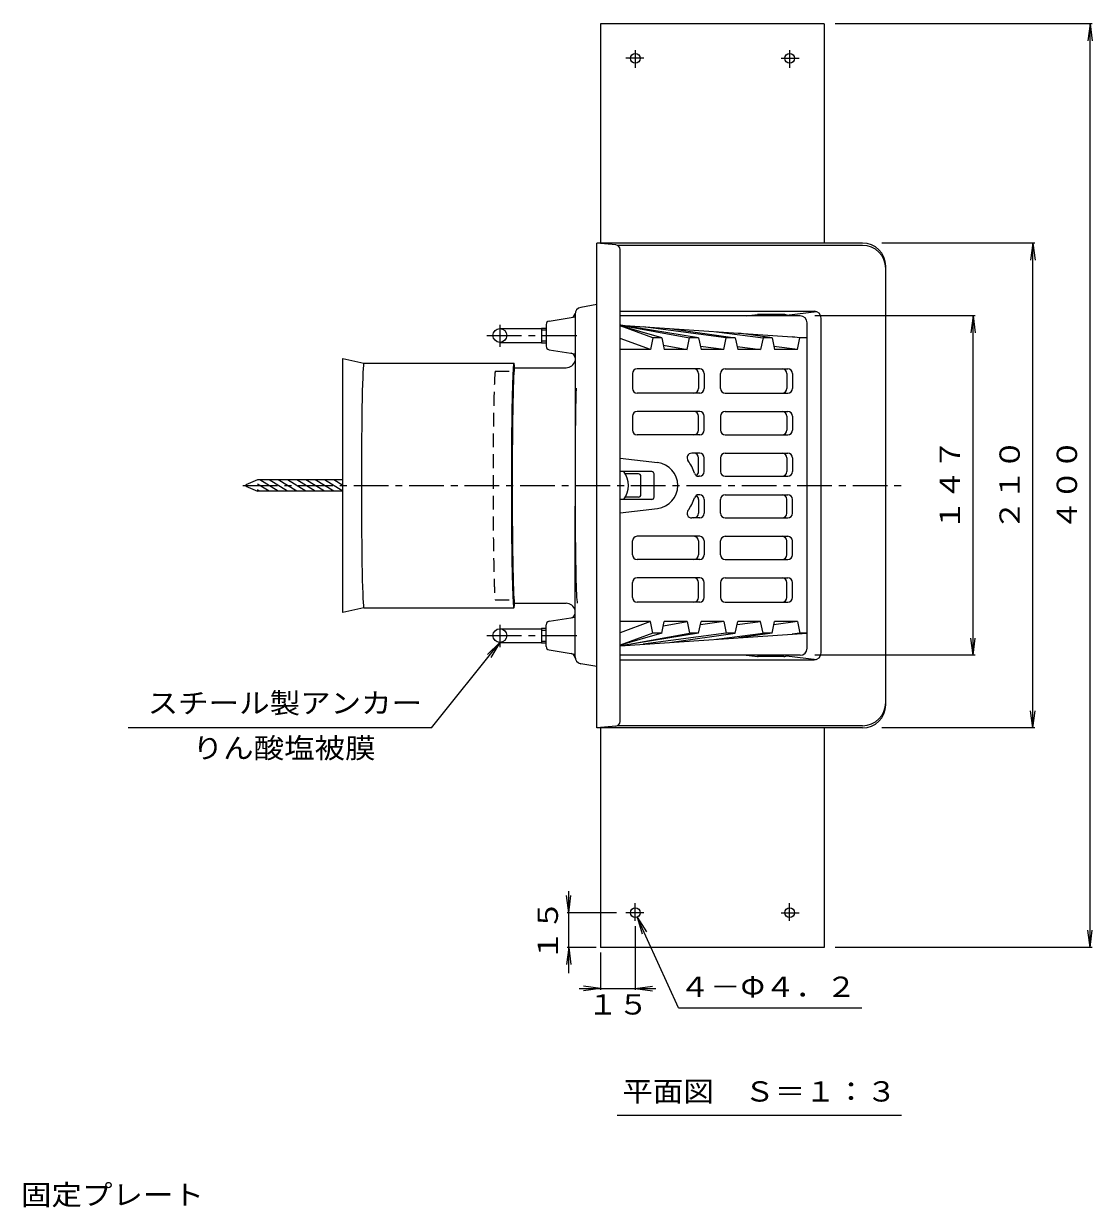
# Model space of a CAD drawing. Units: millimetres, scale not verified. Extents: x -560 to 721, y -591 to 497.
# Drawn here: x -497 to -34, y -15 to 497 of the extents above; entities that cross this region are included whole.
import ezdxf
from ezdxf.enums import TextEntityAlignment as Align

# ---------------------------------------------------------------- set-up
doc = ezdxf.new("R2010")
doc.units = ezdxf.units.MM
doc.header["$LTSCALE"] = 3
for name, pattern in [('CHAIN1', [8, 5, -1, 1, -1]), ('DASHED2', [3, 2, -1]), ('DOUBLE_CHAIN1', [8.8, 5, -1, 0.6, -0.6, 0.6, -1])]:
    doc.linetypes.add(name, pattern=pattern)
for name, color, linetype, lineweight in [('0-0', 3, 'Continuous', 18), ('0-2', 6, 'Continuous', 18), ('0-3', 4, 'Continuous', 18), ('0-5', 3, 'Continuous', 18), ('0-A', 2, 'Continuous', 18), ('0-E', 7, 'DOUBLE_CHAIN1', 18), ('0-F', 7, 'Continuous', 18)]:
    doc.layers.add(name, color=color, linetype=linetype, lineweight=lineweight)
doc.styles.add('ＭＳ ゴシック', font='')
doc.styles.get('ＭＳ ゴシック').set_extended_font_data('MS Gothic')

msp = doc.modelspace()

# ---------------------------------------------------------------- linework, layer by layer
at = {"layer": '0-0'}
for p, q in [((-240.181, 401.545), (-248.38, 402.365)), ((-248.38, 192.364), (-248.38, 402.365)), ((-133.38, 402.364), (-248.38, 402.364)), ((-133.38, 401.364), (-239.528, 401.364)), ((-238.38, 195.174), (-238.38, 399.555)), ((-123.38, 202.364), (-123.38, 392.364)), ((-248.38, 375.718), (-255.386, 374.519)), ((-269.117, 368.567), (-257.88, 370.365)), ((-257.88, 371.562), (-257.88, 306.352)), ((-238.38, 372.864), (-154.38, 372.864)), ((-183.731, 370.864), (-178.88, 371.398)), ((-167.49, 371.398), (-178.88, 371.398)), ((-166.383, 371.186), (-153.273, 372.653)), ((-151.38, 224.864), (-151.38, 369.864)), ((-270.38, 367.086), (-270.38, 357.644)), ((-269.117, 356.163), (-257.88, 354.365)), ((-284.05, 348.364), (-261.756, 348.364)), ((-257.88, 223.167), (-257.88, 288.377)), ((-284.05, 246.364), (-261.756, 246.364)), ((-270.38, 227.643), (-270.38, 237.085)), ((-269.117, 238.566), (-257.88, 240.364)), ((-269.117, 226.162), (-257.88, 224.364)), ((-238.38, 221.865), (-154.38, 221.865)), ((-183.73, 223.864), (-178.88, 223.331)), ((-167.49, 223.331), (-178.88, 223.331)), ((-166.383, 223.543), (-153.273, 222.076)), ((-248.38, 219.011), (-255.386, 220.21)), ((-240.181, 193.184), (-248.38, 192.364)), ((-133.38, 192.364), (-248.38, 192.364)), ((-133.38, 193.364), (-239.528, 193.364))]:
    msp.add_line(p, q, dxfattribs=at)
at = {"layer": '0-0', "linetype": 'CHAIN1'}
for p, q in [((-296.065, 362.365), (-257.099, 362.365)), ((-401.654, 297.364), (-115.133, 297.364)), ((-296.065, 232.364), (-257.099, 232.364))]:
    msp.add_line(p, q, dxfattribs=at)
at = {"layer": '0-0', "linetype": 'DASHED2'}
for p, q in [((-292.342, 346.864), (-284.3, 346.864)), ((-292.342, 247.864), (-284.3, 247.864))]:
    msp.add_line(p, q, dxfattribs=at)
at = {"layer": '0-0'}
for centre, radius, start, end in [((-240.38, 399.555), 2, 0, 84.2894), ((-133.38, 392.364), 10, 0, 90), ((-133.38, 391.364), 10, 0, 90), ((-254.88, 371.562), 3, 99.71363, 180), ((-259.88, 372.07), 2, 279.0903, 0), ((-178.88, 369.898), 1.5, 40.12346, 90), ((-167.49, 368.398), 3, 55.30748, 90), ((-154.38, 369.864), 3, 0, 90), ((-268.88, 367.086), 1.5, 99.0903, 180), ((-268.88, 357.644), 1.5, 180, 260.9097), ((-259.88, 352.659), 2, 0, 80.9097), ((-261.756, 352.364), 4, 270, 345.69865), ((-261.756, 242.364), 4, 14.30135, 90), ((-259.88, 242.07), 2, 279.0903, 0), ((-268.88, 237.085), 1.5, 99.0903, 180), ((-268.88, 227.643), 1.5, 180, 260.9097), ((-259.88, 222.659), 2, 0, 80.9097), ((-254.88, 223.167), 3, 180, 260.28637), ((-178.88, 224.831), 1.5, 270, 319.87407), ((-167.49, 226.331), 3, 270, 304.69086), ((-154.38, 224.864), 3, 270, 0), ((-133.38, 203.364), 10, 270, 0), ((-133.38, 202.364), 10, 270, 0), ((-240.38, 195.174), 2, 275.7106, 0)]:
    msp.add_arc(centre, radius, start, end, dxfattribs=at)
at = {"layer": '0-0', "linetype": 'DASHED2'}
msp.add_ellipse((-292.342, 297.364), major_axis=(0, -49.5), ratio=0.020361, start_param=3.1415927, end_param=6.2831853, dxfattribs=at)
at = {"layer": '0-0'}
for centre, start_param in [((-284.05, 297.364), 3.1415927), ((-256.842, 297.364), 3.7405988)]:
    msp.add_ellipse(centre, major_axis=(0, -51), ratio=0.02036, start_param=start_param, end_param=6.2831853, dxfattribs=at)
at = {"layer": '0-2'}
for p, q in [((-160.38, 370.864), (-238.38, 370.864)), ((-238.38, 366.797), (-157.38, 361.292)), ((-238.38, 366.774), (-208.308, 361.292)), ((-220.328, 361.292), (-238.38, 366.572)), ((-224.218, 361.292), (-238.38, 366.497)), ((-204.418, 361.292), (-237.974, 366.769)), ((-192.398, 361.292), (-228.392, 366.118)), ((-215.927, 365.271), (-188.508, 361.292)), ((-196.565, 363.955), (-176.488, 361.292)), ((-157.38, 226.864), (-157.38, 367.864)), ((-225.25, 356.264), (-238.38, 361.089)), ((-224.218, 361.292), (-225.25, 356.264)), ((-220.328, 361.292), (-224.218, 361.292)), ((-220.328, 361.292), (-219.24, 356.264)), ((-209.34, 356.264), (-208.308, 361.292)), ((-204.418, 361.292), (-208.308, 361.292)), ((-204.418, 361.292), (-203.33, 356.264)), ((-193.43, 356.264), (-192.398, 361.292)), ((-188.508, 361.292), (-192.398, 361.292)), ((-188.508, 361.292), (-187.42, 356.264)), ((-172.598, 361.292), (-186.987, 363.304)), ((-176.488, 361.292), (-177.521, 356.264)), ((-172.598, 361.292), (-176.488, 361.292)), ((-172.598, 361.292), (-171.51, 356.264)), ((-160.578, 361.292), (-163.889, 361.735)), ((-161.611, 356.264), (-160.578, 361.292)), ((-157.38, 361.292), (-160.578, 361.292)), ((-225.25, 356.264), (-238.38, 356.264)), ((-219.646, 358.143), (-209.34, 356.264)), ((-209.34, 356.264), (-219.24, 356.264)), ((-193.43, 356.264), (-203.626, 357.631)), ((-193.43, 356.264), (-203.33, 356.264)), ((-187.713, 357.616), (-177.521, 356.264)), ((-177.521, 356.264), (-187.42, 356.264)), ((-161.611, 356.264), (-171.805, 357.626)), ((-161.611, 356.264), (-171.51, 356.264)), ((-233.016, 345.864), (-233.016, 339.364)), ((-203.916, 347.864), (-231.016, 347.864)), ((-204.391, 345.864), (-204.391, 339.364)), ((-201.916, 345.864), (-201.916, 339.364)), ((-194.845, 339.364), (-194.845, 345.864)), ((-192.845, 347.864), (-165.744, 347.864)), ((-166.219, 345.864), (-166.219, 339.364)), ((-163.744, 345.864), (-163.744, 339.364)), ((-203.916, 337.365), (-231.016, 337.365)), ((-192.845, 337.365), (-165.744, 337.365)), ((-203.916, 329.364), (-231.016, 329.364)), ((-192.845, 329.364), (-165.744, 329.364)), ((-233.016, 327.364), (-233.016, 321.365)), ((-204.391, 321.365), (-204.391, 327.364)), ((-201.916, 321.365), (-201.916, 327.364)), ((-194.845, 327.364), (-194.845, 321.365)), ((-166.219, 327.364), (-166.219, 321.365)), ((-163.744, 327.364), (-163.744, 321.365)), ((-203.916, 319.365), (-231.016, 319.365)), ((-192.845, 319.365), (-165.744, 319.365)), ((-238.38, 309.244), (-222.184, 307.293)), ((-203.916, 311.364), (-207.38, 311.364)), ((-204.391, 303.365), (-204.391, 309.364)), ((-201.916, 303.365), (-201.916, 309.364)), ((-194.845, 309.364), (-194.845, 303.365)), ((-192.845, 311.364), (-165.744, 311.364)), ((-166.219, 309.364), (-166.219, 303.365)), ((-163.744, 309.364), (-163.744, 303.365)), ((-224.678, 303.364), (-236.78, 303.364)), ((-230.38, 302.364), (-236.12, 302.364)), ((-229.38, 293.364), (-229.38, 301.364)), ((-223.678, 292.364), (-223.678, 302.364)), ((-203.916, 301.365), (-204.301, 301.365)), ((-192.845, 301.365), (-165.744, 301.365)), ((-230.38, 292.364), (-236.12, 292.364)), ((-203.916, 293.364), (-204.301, 293.364)), ((-192.845, 293.364), (-165.744, 293.364)), ((-238.38, 285.485), (-222.184, 287.436)), ((-224.678, 291.364), (-236.78, 291.364)), ((-204.391, 291.364), (-204.391, 285.364)), ((-201.916, 291.364), (-201.916, 285.364)), ((-194.845, 285.364), (-194.845, 291.364)), ((-166.219, 285.364), (-166.219, 291.364)), ((-163.744, 285.364), (-163.744, 291.364)), ((-203.916, 283.364), (-207.38, 283.364)), ((-192.845, 283.364), (-165.744, 283.364)), ((-233.016, 267.365), (-233.016, 273.364)), ((-203.916, 275.364), (-231.016, 275.364)), ((-204.391, 273.364), (-204.391, 267.365)), ((-201.916, 273.364), (-201.916, 267.365)), ((-194.845, 267.365), (-194.845, 273.364)), ((-192.845, 275.364), (-165.744, 275.364)), ((-166.219, 267.365), (-166.219, 273.364)), ((-163.744, 267.365), (-163.744, 273.364)), ((-203.916, 265.364), (-231.016, 265.364)), ((-192.845, 265.364), (-165.744, 265.364)), ((-203.916, 257.364), (-231.016, 257.364)), ((-192.845, 257.364), (-165.744, 257.364)), ((-233.016, 248.865), (-233.016, 255.365)), ((-204.391, 248.865), (-204.391, 255.365)), ((-201.916, 248.865), (-201.916, 255.365)), ((-194.845, 255.365), (-194.845, 248.865)), ((-166.219, 248.865), (-166.219, 255.365)), ((-163.744, 248.865), (-163.744, 255.365)), ((-203.916, 246.865), (-231.016, 246.865)), ((-192.845, 246.865), (-165.744, 246.865)), ((-225.25, 238.464), (-238.38, 233.639)), ((-225.25, 238.464), (-238.38, 238.464)), ((-224.218, 233.437), (-225.25, 238.464)), ((-220.328, 233.437), (-219.24, 238.464)), ((-219.646, 236.586), (-209.34, 238.464)), ((-209.34, 238.464), (-219.24, 238.464)), ((-209.34, 238.464), (-208.308, 233.437)), ((-204.418, 233.437), (-203.33, 238.464)), ((-193.43, 238.464), (-203.626, 237.098)), ((-193.43, 238.464), (-203.33, 238.464)), ((-193.43, 238.464), (-192.398, 233.437)), ((-188.508, 233.437), (-187.42, 238.464)), ((-187.713, 237.113), (-177.521, 238.464)), ((-177.521, 238.464), (-187.42, 238.464)), ((-176.488, 233.437), (-177.521, 238.464)), ((-172.598, 233.437), (-171.51, 238.464)), ((-161.611, 238.464), (-171.805, 237.103)), ((-161.611, 238.464), (-171.51, 238.464)), ((-161.611, 238.464), (-160.578, 233.437)), ((-224.218, 233.437), (-238.38, 228.232)), ((-220.328, 233.437), (-238.38, 228.157)), ((-238.38, 227.955), (-208.308, 233.437)), ((-238.38, 227.932), (-157.38, 233.436)), ((-204.418, 233.437), (-237.974, 227.96)), ((-192.398, 233.437), (-228.392, 228.611)), ((-220.328, 233.437), (-224.218, 233.437)), ((-215.927, 229.458), (-188.508, 233.437)), ((-204.418, 233.437), (-208.308, 233.437)), ((-196.565, 230.774), (-176.488, 233.437)), ((-188.508, 233.437), (-192.398, 233.437)), ((-172.598, 233.437), (-186.987, 231.425)), ((-172.598, 233.437), (-176.488, 233.437)), ((-160.578, 233.437), (-163.889, 232.994)), ((-157.38, 233.437), (-160.578, 233.437)), ((-160.38, 223.864), (-238.38, 223.864))]:
    msp.add_line(p, q, dxfattribs=at)
for centre, radius, start, end in [((-160.38, 367.864), 3, 0, 90), ((-231.016, 345.864), 2, 90, 180), ((-206.391, 345.864), 2, 0, 90), ((-203.916, 345.864), 2, 0, 90), ((-192.845, 345.864), 2, 90, 180), ((-168.219, 345.864), 2, 0, 90), ((-165.744, 345.864), 2, 0, 90), ((-231.016, 339.364), 2, 180, 270), ((-206.391, 339.364), 2, 270, 0), ((-203.916, 339.364), 2, 270, 0), ((-192.845, 339.364), 2, 180, 270), ((-168.219, 339.364), 2, 270, 0), ((-165.744, 339.364), 2, 270, 0), ((-231.016, 327.364), 2, 90, 180), ((-206.391, 327.364), 2, 0, 90), ((-203.916, 327.364), 2, 0, 90), ((-192.845, 327.364), 2, 90, 180), ((-168.219, 327.364), 2, 0, 90), ((-165.744, 327.364), 2, 0, 90), ((-231.016, 321.365), 2, 180, 270), ((-206.391, 321.365), 2, 270, 0), ((-203.916, 321.365), 2, 270, 0), ((-192.845, 321.365), 2, 180, 270), ((-168.219, 321.365), 2, 270, 0), ((-165.744, 321.365), 2, 270, 0), ((-207.38, 309.364), 2, 90, 216.87004), ((-223.38, 297.365), 18, 17.45766, 36.8699), ((-206.391, 309.364), 2, 0, 90), ((-203.916, 309.364), 2, 0, 90), ((-192.845, 309.364), 2, 90, 180), ((-168.219, 309.364), 2, 0, 90), ((-165.744, 309.364), 2, 0, 90), ((-224.678, 302.364), 1, 0, 90), ((-223.38, 297.365), 10, 276.87036, 83.13005), ((-204.301, 303.365), 2, 197.45796, 270), ((-206.391, 303.365), 2, 301.48555, 0), ((-203.916, 303.365), 2, 270, 0), ((-192.845, 303.365), 2, 180, 270), ((-168.219, 303.365), 2, 270, 0), ((-165.744, 303.365), 2, 270, 0), ((-230.38, 301.364), 1, 0, 90), ((-230.38, 293.364), 1, 270, 0), ((-224.678, 292.364), 1, 270, 0), ((-204.301, 291.364), 2, 90, 162.54204), ((-206.391, 291.364), 2, 0, 58.51445), ((-203.916, 291.364), 2, 0, 90), ((-192.845, 291.364), 2, 90, 180), ((-168.219, 291.364), 2, 0, 90), ((-165.744, 291.364), 2, 0, 90), ((-223.38, 297.365), 18, 323.1301, 342.54234), ((-207.38, 285.364), 2, 143.12996, 270), ((-206.391, 285.364), 2, 270, 0), ((-203.916, 285.364), 2, 270, 0), ((-192.845, 285.364), 2, 180, 270), ((-168.219, 285.364), 2, 270, 0), ((-165.744, 285.364), 2, 270, 0), ((-231.016, 273.364), 2, 90, 180), ((-206.391, 273.364), 2, 0, 90), ((-203.916, 273.364), 2, 0, 90), ((-192.845, 273.364), 2, 90, 180), ((-168.219, 273.364), 2, 0, 90), ((-165.744, 273.364), 2, 0, 90), ((-231.016, 267.365), 2, 180, 270), ((-206.391, 267.365), 2, 270, 0), ((-203.916, 267.365), 2, 270, 0), ((-192.845, 267.365), 2, 180, 270), ((-168.219, 267.365), 2, 270, 0), ((-165.744, 267.365), 2, 270, 0), ((-231.016, 255.365), 2, 90, 180), ((-206.391, 255.365), 2, 0, 90), ((-203.916, 255.365), 2, 0, 90), ((-192.845, 255.365), 2, 90, 180), ((-168.219, 255.365), 2, 0, 90), ((-165.744, 255.365), 2, 0, 90), ((-231.016, 248.865), 2, 180, 270), ((-206.391, 248.865), 2, 270, 0), ((-203.916, 248.865), 2, 270, 0), ((-192.845, 248.865), 2, 180, 270), ((-168.219, 248.865), 2, 270, 0), ((-165.744, 248.865), 2, 270, 0), ((-160.38, 226.864), 3, 270, 0)]:
    msp.add_arc(centre, radius, start, end, dxfattribs=at)
at = {"layer": '0-3'}
for p, q in [((-349.263, 350.364), (-284.343, 350.364)), ((-349.263, 244.364), (-284.343, 244.364))]:
    msp.add_line(p, q, dxfattribs=at)
for centre, start_param, end_param in [((-284.343, 297.364), 2.8660002, 6.5587778), ((-349.263, 297.364), 3.1415927, 6.2831853)]:
    msp.add_ellipse(centre, major_axis=(0, -53), ratio=0.020361, start_param=start_param, end_param=end_param, dxfattribs=at)
at = {"layer": '0-5'}
for p, q in [((-149.98, 497.365), (-246.78, 497.365)), ((-246.78, 497.365), (-246.78, 402.364)), ((-149.98, 497.365), (-149.98, 402.364)), ((-290.38, 365.365), (-272.38, 365.365)), ((-272.38, 365.54), (-270.38, 365.54)), ((-272.38, 365.54), (-272.38, 359.19)), ((-272.38, 364.725), (-270.38, 364.725)), ((-290.38, 359.365), (-272.38, 359.365)), ((-272.38, 360.005), (-270.38, 360.005)), ((-272.38, 359.19), (-270.38, 359.19)), ((-290.38, 235.364), (-272.38, 235.364)), ((-272.38, 235.539), (-270.38, 235.539)), ((-272.38, 235.539), (-272.38, 229.189)), ((-272.38, 234.724), (-270.38, 234.724)), ((-290.38, 229.364), (-272.38, 229.364)), ((-272.38, 230.004), (-270.38, 230.004)), ((-272.38, 229.189), (-270.38, 229.189)), ((-246.78, 192.364), (-246.78, 97.365)), ((-149.98, 192.364), (-149.98, 97.365)), ((-149.98, 97.365), (-246.78, 97.365))]:
    msp.add_line(p, q, dxfattribs=at)
at = {"layer": '0-5', "linetype": 'CHAIN1'}
for p, q in [((-228.085, 482.365), (-235.947, 482.365)), ((-231.78, 485.861), (-231.78, 478.296)), ((-168.675, 482.365), (-160.813, 482.365)), ((-164.98, 485.861), (-164.98, 478.296)), ((-290.38, 366.97), (-290.38, 357.381)), ((-290.38, 236.969), (-290.38, 227.38)), ((-231.78, 108.868), (-231.78, 116.433)), ((-164.98, 108.868), (-164.98, 116.433)), ((-228.085, 112.365), (-235.947, 112.365)), ((-168.675, 112.365), (-160.813, 112.365))]:
    msp.add_line(p, q, dxfattribs=at)
at = {"layer": '0-5', "color": 7}
msp.add_line((-239.58, 24.635), (-116.489, 24.635), dxfattribs=at)
at = {"layer": '0-5'}
for centre, radius in [((-231.78, 482.365), 2.1), ((-164.98, 482.365), 2.1), ((-290.38, 362.365), 3), ((-290.38, 232.364), 3), ((-231.78, 112.365), 2.1), ((-164.98, 112.365), 2.1)]:
    msp.add_circle(centre, radius, dxfattribs=at)
at = {"layer": '0-A'}
for p, q in [((-236.78, 303.364), (-238.38, 303.364)), ((-358.38, 299.864), (-395.342, 299.864)), ((-390.342, 294.864), (-395.342, 297.989)), ((-386.342, 294.864), (-394.342, 299.864)), ((-382.342, 294.864), (-390.342, 299.864)), ((-378.342, 294.864), (-386.342, 299.864)), ((-374.342, 294.864), (-382.342, 299.864)), ((-370.342, 294.864), (-378.342, 299.864)), ((-366.342, 294.864), (-374.342, 299.864)), ((-362.342, 294.864), (-370.342, 299.864)), ((-358.38, 294.888), (-366.342, 299.864)), ((-358.38, 297.388), (-362.342, 299.864)), ((-394.342, 294.864), (-395.342, 295.489)), ((-358.38, 294.864), (-395.342, 294.864)), ((-236.78, 291.365), (-238.38, 291.365))]:
    msp.add_line(p, q, dxfattribs=at)
msp.add_lwpolyline([(-395.342, 299.864), (-400.342, 297.614), (-400.342, 297.114), (-395.342, 294.864)], dxfattribs=at)
msp.add_arc((-244.78, 297.365), 10, 323.13047, 36.86987, dxfattribs=at)
at = {"layer": '0-E', "linetype": 'Continuous'}
for p, q in [((-358.38, 352.364), (-349.263, 350.364)), ((-358.38, 242.364), (-358.38, 352.364)), ((-349.263, 244.364), (-358.38, 242.364))]:
    msp.add_line(p, q, dxfattribs=at)
at = {"layer": '0-F'}
for p, q in [((-34.031, 497.365), (-145.333, 497.365)), ((-34.931, 497.365), (-35.91, 489.929)), ((-34.931, 97.365), (-34.931, 497.365)), ((-34.931, 497.365), (-33.952, 489.929)), ((-58.81, 402.364), (-125.125, 402.364)), ((-59.71, 402.364), (-60.689, 394.929)), ((-59.71, 192.364), (-59.71, 402.364)), ((-59.71, 402.364), (-58.731, 394.929)), ((-84.701, 370.864), (-154.096, 370.864)), ((-85.601, 370.864), (-86.58, 363.429)), ((-85.601, 223.864), (-85.601, 370.864)), ((-85.601, 370.864), (-84.622, 363.429)), ((-85.601, 223.864), (-86.58, 231.3)), ((-85.601, 223.864), (-84.622, 231.3)), ((-290.38, 229.364), (-295.787, 224.167)), ((-84.701, 223.864), (-154.096, 223.864)), ((-59.71, 192.364), (-60.689, 199.8)), ((-59.71, 192.364), (-58.731, 199.8)), ((-319.946, 192.374), (-451.276, 192.374)), ((-58.81, 192.364), (-125.125, 192.364)), ((-260.614, 112.365), (-261.593, 119.8)), ((-260.614, 86.2), (-260.614, 121.706)), ((-260.614, 112.365), (-259.635, 119.8)), ((-239.947, 112.365), (-261.214, 112.365)), ((-213.109, 71.164), (-230.919, 110.449)), ((-230.919, 110.449), (-226.957, 104.081)), ((-230.919, 110.449), (-228.74, 103.273)), ((-231.78, 106.606), (-231.78, 78.934)), ((-34.931, 97.365), (-35.91, 104.8)), ((-34.931, 97.365), (-33.952, 104.8)), ((-260.614, 97.365), (-261.593, 89.929)), ((-248.766, 97.365), (-261.214, 97.365)), ((-260.614, 97.365), (-259.635, 89.929)), ((-246.78, 95.077), (-246.78, 78.934)), ((-34.031, 97.365), (-145.333, 97.365)), ((-256.047, 79.534), (-222.938, 79.534)), ((-246.78, 79.534), (-254.216, 80.513)), ((-246.78, 79.534), (-254.216, 78.555)), ((-231.78, 79.534), (-224.344, 80.513)), ((-231.78, 79.534), (-224.344, 78.555)), ((-213.109, 71.164), (-133.688, 71.164))]:
    msp.add_line(p, q, dxfattribs=at)
msp.add_lwpolyline([(-319.946, 192.374), (-290.38, 229.364), (-294.258, 222.944)], dxfattribs=at)

# ---------------------------------------------------------------- texts
at = {"layer": '0-5', "color": 2, "style": 'ＭＳ ゴシック', "width": 1.1}
msp.add_text('平面図\u3000Ｓ＝１：３', height=8.798, dxfattribs=at).set_placement((-237.406, 27.938), align=Align.BOTTOM_LEFT)
at = {"layer": '0-F', "color": 2, "style": 'ＭＳ ゴシック', "width": 1.1}
for s, p in [('１４７', (-88.601, 277.864)), ('２１０', (-62.71, 277.864)), ('４００', (-37.931, 277.865)), ('１５', (-262.623, 91.521))]:
    msp.add_text(s, height=8.798, rotation=90, dxfattribs=at).set_placement(p, align=Align.BOTTOM_LEFT)
for s, p in [('スチール製アンカー', (-442.874, 196.11)), ('りん酸塩被膜', (-423.398, 176.634)), ('４－Φ４．２', (-212.639, 73.263)), ('１５', (-252.447, 65.631)), ('固定プレート', (-497.709, -16.834))]:
    msp.add_text(s, height=8.798, dxfattribs=at).set_placement(p, align=Align.BOTTOM_LEFT)

doc.saveas('drawing.dxf')
